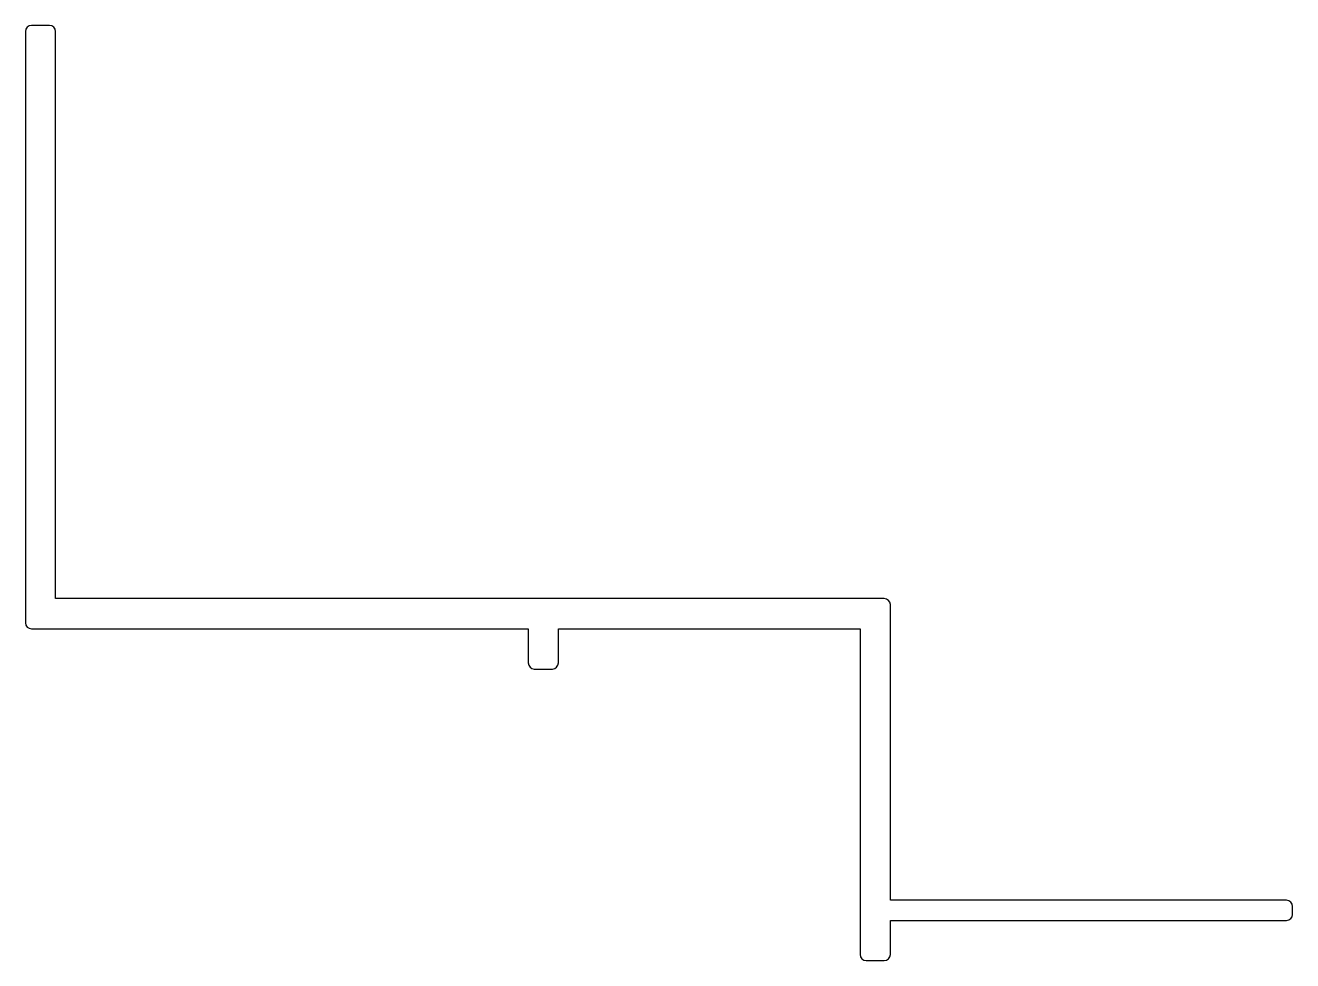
# Model space of a CAD drawing. Extents: x 2753.4 to 2816.4, y 1471.4 to 1517.9.
import ezdxf

# ---------------------------------------------------------------- set-up
doc = ezdxf.new("R2010")
doc.units = 0
doc.layers.get('0').update_dxf_attribs({"linetype": 'CONTINUOUS'})

msp = doc.modelspace()

# ---------------------------------------------------------------- linework, layer by layer
for p, q in [((2754.646, 1517.922, 297.388), (2753.746, 1517.922, 297.388)), ((2753.446, 1517.622, 297.388), (2753.446, 1488.222, 297.388)), ((2754.946, 1489.422, 297.388), (2754.946, 1517.622, 297.388)), ((2796.146, 1489.422, 297.388), (2754.946, 1489.422, 297.388)), ((2796.446, 1474.422, 297.388), (2796.446, 1489.122, 297.388)), ((2753.746, 1487.922, 297.388), (2778.446, 1487.922, 297.388)), ((2778.446, 1487.922, 297.388), (2778.446, 1486.222, 297.388)), ((2779.946, 1486.222, 297.388), (2779.946, 1487.922, 297.388)), ((2779.946, 1487.922, 297.388), (2794.946, 1487.922, 297.388)), ((2794.946, 1487.922, 297.388), (2794.946, 1471.722, 297.388)), ((2778.746, 1485.922, 297.388), (2779.646, 1485.922, 297.388)), ((2816.146, 1474.422, 297.388), (2796.446, 1474.422, 297.388)), ((2816.446, 1473.722, 297.388), (2816.446, 1474.122, 297.388)), ((2796.446, 1471.722, 297.388), (2796.446, 1473.422, 297.388)), ((2796.446, 1473.422, 297.388), (2816.146, 1473.422, 297.388)), ((2795.246, 1471.422, 297.388), (2796.146, 1471.422, 297.388))]:
    msp.add_line(p, q)
for centre, start, end in [((2753.746, 1517.622, 297.388), 90, 180), ((2754.646, 1517.622, 297.388), 0, 90), ((2796.146, 1489.122, 297.388), 0, 90), ((2753.746, 1488.222, 297.388), 180, 270), ((2778.746, 1486.222, 297.388), 180, 270), ((2779.646, 1486.222, 297.388), 270, 0), ((2816.146, 1474.122, 297.388), 0, 90), ((2816.146, 1473.722, 297.388), 270, 0), ((2795.246, 1471.722, 297.388), 180, 270), ((2796.146, 1471.722, 297.388), 270, 0)]:
    msp.add_arc(centre, 0.3, start, end)

doc.saveas('drawing.dxf')
